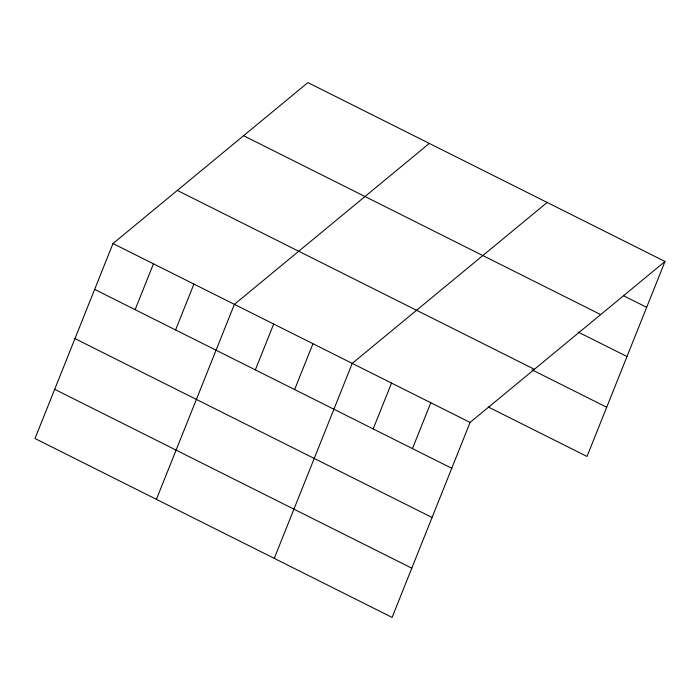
<?xml version="1.0" encoding="UTF-8"?>
<svg xmlns="http://www.w3.org/2000/svg" width="700" height="700" viewBox="0 0 700 700"><rect width="100%" height="100%" fill="white"/><g stroke="black" fill="none" stroke-linecap="round" stroke-linejoin="round"><path stroke-width="1.05" d="M112.989 243.539L35 438.524L392.096 617.409L470.085 422.424L665 261.476L307.904 82.591L112.989 243.539L470.085 422.424M135.126 309.662L153.457 263.812M175.595 329.928L193.926 284.086M156.415 499.345L234.404 304.36L429.319 143.412M255.343 369.88L273.683 324.039M294.621 389.559L312.961 343.709M274.251 558.372L352.24 363.387L547.155 202.449M373.188 428.916L391.527 383.066M412.466 448.586L430.806 402.745M665 261.476L587.011 456.461L488.329 407.033M623.665 295.803L646.66 307.326M243.582 135.704L600.679 314.589M578.113 332.062L626.981 356.536M177.31 190.426L534.406 369.311M531.965 369.81L606.699 407.243M94.649 289.389L451.745 468.265M74.97 338.599L432.066 517.484M54.688 389.305L411.784 568.19"/></g></svg>
